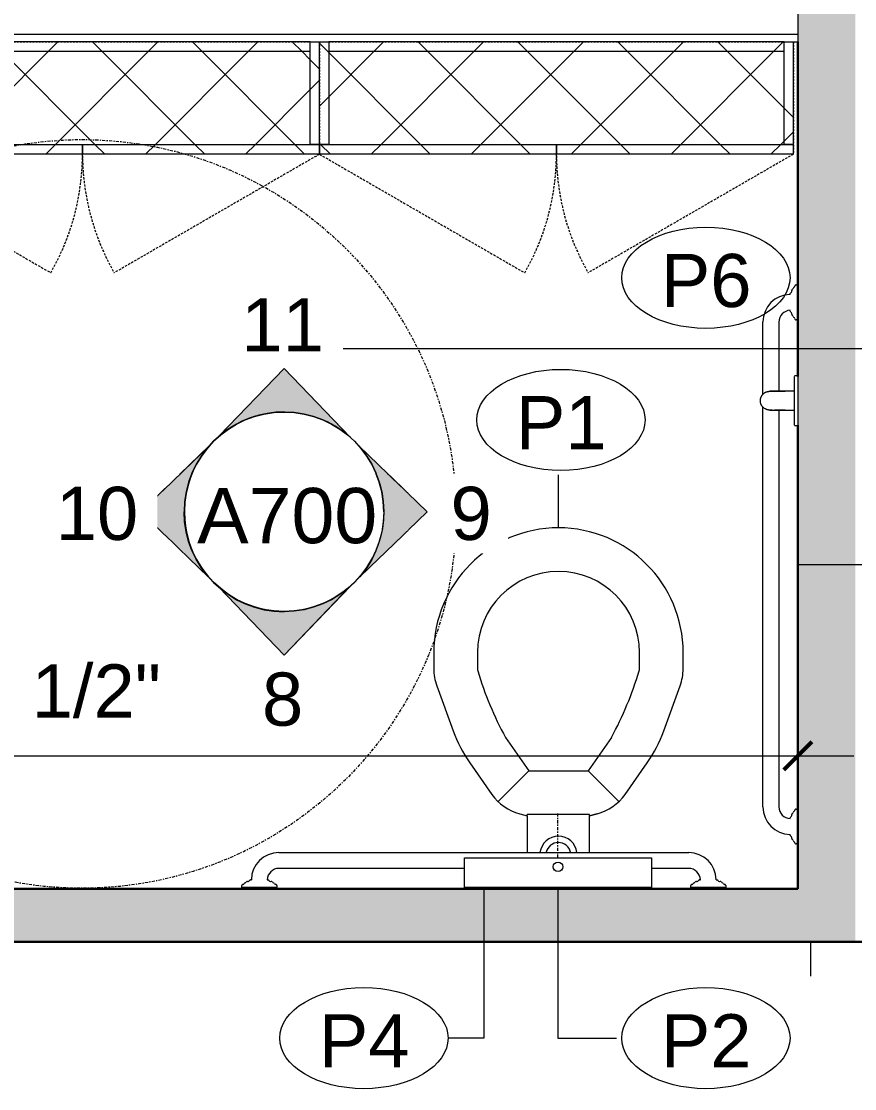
# Model space of a CAD drawing. Header units: inches. Extents: x 889 to 2667, y -546 to 1725.
# Drawn here: x 2364.2 to 2431, y 1172.3 to 1257.8 of the extents above; entities that cross this region are included whole.
import ezdxf

# ---------------------------------------------------------------- set-up
doc = ezdxf.new("R2010")
doc.units = ezdxf.units.IN
doc.header["$MEASUREMENT"] = 0
for name, pattern in [('Center 1_4_', [0.53125, 0.25, -0.09375, 0.09375, -0.09375]), ('Dash', [0.25, 0.125, -0.125]), ('Hidden', [0.28125, 0.1875, -0.09375])]:
    doc.linetypes.add(name, pattern=pattern)
for name, color, linetype, lineweight in [('A-ANNO-DIMS', 211, 'Continuous', 9), ('A-ANNO-DIMS-48', 211, 'Continuous', 9), ('A-AREA-IDEN', 2, 'Continuous', 9), ('A-DETL', 90, 'Continuous', 9), ('A-WALL', 113, 'Continuous', 13), ('A-WALL-PATT', 111, 'Continuous', 18), ('G-ANNO-SYMB', 111, 'Continuous', 9), ('I-FURN', 30, 'Continuous', 9), ('I-WALL', 2, 'Continuous', 18), ('P-SANR-FIXT', 6, 'Continuous', 9), ('P-SANR-FIXT-IDEN', 2, 'Continuous', 9), ('Q-CASE', 31, 'Continuous', 9), ('Q-CASE-HDLN', 31, 'Dash', 9)]:
    doc.layers.add(name, color=color, linetype=linetype, lineweight=lineweight)
doc.styles.add('Arial', font='arial.ttf', dxfattribs={"height": 4.425898})
doc.styles.add('Swis721 Lt BT_2', font='swissl.ttf', dxfattribs={"height": 4.257319})
doc.dimstyles.new('OTJ_-_3_32__Linear__1_2__Tolerance_1', dxfattribs={"dimscale": 12, "dimtxt": 4.5, "dimasz": 0.1875, "dimexe": 0.375, "dimexo": 0.25, "dimgap": 0.25, "dimtad": 1, "dimdec": 1, "dimrnd": 0.5, "dimzin": 3, "dimdsep": 46, "dimlunit": 4, "dimtxsty": 'Swis721 Lt BT_2', "dimblk1": 'OBLIQUE', "dimblk2": 'OBLIQUE', "dimsah": 1, "dimcen": 0.09, "dimdle": 0.375, "dimazin": 0, "dimtfac": 1, "dimtdec": 4, "dimtix": 1, "dimtmove": 2, "dimatfit": 3, "dimfxl": 1, "dimtvp": 1, "dimfrac": 2, "dimtolj": 1, "dimtzin": 0, "dimarcsym": 2})
pattern_1 = [(45, (2496.684, -1258.523), (-4.006467, 4.006467), []), (135, (2496.684, -1258.523), (-4.006467, -4.006467), [])]
pattern_2 = [(45, (2458.684, -1258.523), (-4.006467, 4.006467), []), (135, (2458.684, -1258.523), (-4.006467, -4.006467), [])]

# ---------------------------------------------------------------- blocks, each defined once
blk = doc.blocks.new('P-Grab_Bar-42in - 42 INCH-3757786-FIRST FLOOR CONSTRUCTION')
at = {"layer": 'I-FURN'}
for p, q in [((3.428, 1235.922), (3.428, 1235.99)), ((3.899, 1236.686), (4.038, 1236.686)), ((3.428, 1234.582), (3.428, 1234.65)), ((1.251, 1227.909), (1.251, 1233.716)), ((2.52, 1233.71), (2.52, 1228.156)), ((4.038, 1233.886), (3.899, 1233.886)), ((1.251, 1194.859), (1.251, 1226.914)), ((2.52, 1226.662), (2.52, 1194.858)), ((3.428, 1193.922), (3.428, 1193.99)), ((3.899, 1194.686), (4.038, 1194.686)), ((3.428, 1192.582), (3.428, 1192.649)), ((4.038, 1191.886), (3.899, 1191.886))]:
    blk.add_line(p, q, dxfattribs=at)
for centre, radius, start, end in [((3.461, 1233.712), 2.211, 90.8636, 179.88562), ((3.46, 1235.992), 0.0327, 122.27043, 183.24641), ((3.305, 1236.238), 0.259, 302.27043, 359.73518), ((3.661, 1236.25), 0.0983, 122.18184, 187.82574), ((3.581, 1236.429), 0.0998, 286.01609, 349.98952), ((3.777, 1236.413), 0.0975, 119.15404, 180.84887), ((3.707, 1236.595), 0.0984, 282.95652, 357.04565), ((3.899, 1236.593), 0.0934, 90, 182.00079), ((3.466, 1233.705), 0.946, 92.3393, 179.6607), ((3.46, 1234.58), 0.0327, 176.76754, 237.7339), ((3.305, 1234.334), 0.259, 0.2661, 57.7339), ((3.661, 1234.322), 0.0983, 172.17935, 237.82065), ((3.581, 1234.143), 0.0998, 10.01169, 73.98831), ((3.777, 1234.159), 0.0975, 179.15321, 240.84679), ((3.707, 1233.978), 0.0984, 2.95497, 77.04503), ((3.899, 1233.979), 0.0934, 178, 270), ((3.461, 1194.859), 2.21, 180, 269.14454), ((3.466, 1194.867), 0.946, 180.57652, 267.65888), ((3.46, 1193.992), 0.0327, 122.26024, 183.21355), ((3.305, 1194.238), 0.259, 302.26024, 359.73216), ((3.661, 1194.25), 0.0983, 122.17598, 187.81376), ((3.581, 1194.429), 0.0998, 286.00573, 349.98668), ((3.777, 1194.413), 0.0975, 119.15209, 180.84397), ((3.707, 1194.595), 0.0984, 282.95288, 357.04419), ((3.899, 1194.593), 0.0934, 90, 181.99894), ((3.46, 1192.58), 0.0327, 176.78645, 237.73976), ((3.305, 1192.334), 0.259, 0.26784, 57.73976), ((3.661, 1192.322), 0.0983, 172.18624, 237.82402), ((3.581, 1192.143), 0.0998, 10.01332, 73.99427), ((3.777, 1192.159), 0.0975, 179.15603, 240.84791), ((3.707, 1191.978), 0.0984, 2.95581, 77.04712), ((3.899, 1191.979), 0.0934, 178.00106, 270)]:
    blk.add_arc(centre, radius, start, end, dxfattribs=at)
blk = doc.blocks.new('P-Grab_Bar-36in - 36 INCH-3759717-FIRST FLOOR CONSTRUCTION')
at = {"layer": 'I-FURN'}
for p, q in [((-37.563, 1191.198), (-4.706, 1191.198)), ((-22.687, 1189.929), (-37.564, 1189.929)), ((-4.711, 1189.929), (-7.687, 1189.929)), ((-39.84, 1189.021), (-39.773, 1189.021)), ((-38.499, 1189.021), (-38.432, 1189.021)), ((-3.84, 1189.021), (-3.772, 1189.021)), ((-2.5, 1189.021), (-2.432, 1189.021)), ((-40.536, 1188.411), (-40.536, 1188.55)), ((-37.736, 1188.411), (-40.536, 1188.411)), ((-37.736, 1188.55), (-37.736, 1188.411)), ((-4.536, 1188.411), (-4.536, 1188.55)), ((-1.736, 1188.411), (-4.536, 1188.411)), ((-1.736, 1188.55), (-1.736, 1188.411))]:
    blk.add_line(p, q, dxfattribs=at)
for centre, radius, start, end in [((-37.563, 1188.988), 2.21, 90, 179.14454), ((-4.71, 1188.988), 2.211, 0.8636, 89.88562), ((-37.554, 1188.983), 0.946, 90.57652, 177.65888), ((-4.717, 1188.983), 0.946, 2.3393, 89.6607), ((-40.279, 1188.868), 0.0998, 280.01332, 343.99427), ((-40.1, 1188.788), 0.0983, 82.18624, 147.82402), ((-40.088, 1189.144), 0.259, 270.26784, 327.73976), ((-39.841, 1188.989), 0.0327, 86.78645, 147.73976), ((-38.43, 1188.989), 0.0327, 32.26024, 93.21355), ((-38.184, 1189.144), 0.259, 212.26024, 269.73216), ((-38.171, 1188.788), 0.0983, 32.17598, 97.81376), ((-37.992, 1188.868), 0.0998, 196.00573, 259.98668), ((-4.279, 1188.868), 0.0998, 280.01169, 343.98831), ((-4.1, 1188.788), 0.0983, 82.17935, 147.82065), ((-4.088, 1189.144), 0.259, 270.2661, 327.7339), ((-3.841, 1188.989), 0.0327, 86.76754, 147.7339), ((-2.43, 1188.989), 0.0327, 32.27043, 93.24641), ((-2.184, 1189.144), 0.259, 212.27043, 269.73518), ((-2.171, 1188.788), 0.0983, 32.18184, 97.82574), ((-1.992, 1188.868), 0.0998, 196.01609, 259.98952), ((-40.442, 1188.55), 0.0934, 88.00106, 180), ((-40.444, 1188.742), 0.0984, 272.95581, 347.04712), ((-40.263, 1188.672), 0.0975, 89.15603, 150.84791), ((-38.008, 1188.672), 0.0975, 29.15209, 90.84397), ((-37.827, 1188.742), 0.0984, 192.95288, 267.04419), ((-37.829, 1188.55), 0.0934, 0, 91.99894), ((-4.442, 1188.55), 0.0934, 88, 180), ((-4.444, 1188.742), 0.0984, 272.95497, 347.04503), ((-4.263, 1188.672), 0.0975, 89.15321, 150.84679), ((-2.008, 1188.672), 0.0975, 29.15404, 90.84887), ((-1.827, 1188.742), 0.0984, 192.95652, 267.04565), ((-1.829, 1188.55), 0.0934, 0, 92.00079)]:
    blk.add_arc(centre, radius, start, end, dxfattribs=at)
blk = doc.blocks.new('P-Seat_Cover_Dispenser - P-Seat_Cover_Dispenser-2689002-FIRST FLOOR CONSTRUCTION')
at = {"layer": 'P-SANR-FIXT'}
for p, q in [((-22.687, 1188.411), (-22.687, 1190.786)), ((-22.687, 1190.786), (-7.687, 1190.786)), ((-7.687, 1190.786), (-7.687, 1188.411)), ((-7.687, 1188.411), (-22.687, 1188.411))]:
    blk.add_line(p, q, dxfattribs=at)
blk.add_ellipse((-15.181, 1190.064), major_axis=(-0.391, 0), ratio=0.967919, dxfattribs=at)
blk = doc.blocks.new('P-Toilet-Commercial-Wall-2D - 15_ Seat Height-4829282-FIRST FLOOR CONSTRUCTION')
at = {"layer": 'P-SANR-FIXT'}
for p, q in [((5.941, 21.062), (5.941, 19.768)), ((9.441, 21.062), (9.441, 19.768)), ((22.441, 19.768), (22.441, 21.062)), ((25.941, 19.768), (25.941, 21.062)), ((6.182, 18.4), (7.498, 14.785)), ((24.384, 14.785), (25.7, 18.4)), ((11.691, 14.246), (13.558, 11.578)), ((20.191, 14.246), (18.324, 11.578)), ((8.824, 12.238), (10.6, 9.702)), ((21.283, 9.702), (23.058, 12.238)), ((13.558, 11.578), (11.098, 9.118)), ((13.558, 11.578), (18.324, 11.578)), ((18.324, 11.578), (20.784, 9.118)), ((12.841, 8.133), (13.441, 7.972)), ((13.441, 7.972), (13.441, 8.078)), ((18.441, 8.078), (13.441, 8.078)), ((13.441, 7.972), (13.441, 5.037)), ((18.441, 7.972), (19.041, 8.133)), ((19.041, 8.133), (18.441, 7.972)), ((18.441, 7.972), (18.441, 8.078)), ((18.441, 5.037), (18.441, 7.972)), ((13.441, 2.25), (13.441, 2.125)), ((14.941, 2.25), (14.941, 2.125)), ((16.941, 2.25), (16.941, 2.125)), ((18.441, 2.125), (18.441, 2.25))]:
    blk.add_line(p, q, dxfattribs=at)
for centre, radius, start, end in [((15.941, 21.062), 10, 90, 180), ((15.941, 21.062), 10, 360, 90), ((15.941, 21.062), 6.5, 360, 180), ((9.941, 19.768), 4, 180, 200), ((10.184, 19.811), 0.744, 183.30075, 196.69925), ((21.698, 19.811), 0.744, 343.30075, 356.69925), ((21.941, 19.768), 4, 340, 360), ((36.79, 27.792), 28.521, 196.69925, 208.3573), ((-4.908, 27.792), 28.521, 331.6427, 343.30075), ((17.835, 18.547), 11, 200, 215), ((14.048, 18.547), 11, 325, 340), ((13.876, 11.996), 4, 215, 255), ((18.006, 11.996), 4, 285, 325), ((15.941, 4.839), 1.5, 8.08328, 171.91672), ((15.941, 4.839), 1, 12.5986, 167.4014)]:
    blk.add_arc(centre, radius, start, end, dxfattribs=at)
blk = doc.blocks.new('CW Cupbd Ohead - 23_5_h x 13 7_8_d - 2 Doors - No Handle - 1 Shelf-V3-FIRST FLOOR CONSTRUCTION')
at = {"layer": 'Q-CASE'}
h = blk.add_hatch(dxfattribs=at)
h.set_pattern_fill('FP_12', color=256, style=0, pattern_type=2)
h.set_pattern_definition(pattern_1)
h.paths.add_polyline_path([(1.995, -10.575), (2.745, -10.575), (2.745, -2.362), (1.995, -2.362), (1.995, -6.351)], flags=0)
h = blk.add_hatch(dxfattribs=at)
h.set_pattern_fill('FP_12', color=256, style=0, pattern_type=2)
h.set_pattern_definition(pattern_1)
h.paths.add_polyline_path([(25.521, -3.112), (39.245, -3.112), (39.245, -2.362), (2.745, -2.362), (2.745, -3.112)], flags=0)
h = blk.add_hatch(dxfattribs=at)
h.set_pattern_fill('FP_12', color=256, style=0, pattern_type=2)
h.set_pattern_definition(pattern_1)
h.paths.add_polyline_path([(39.995, -10.575), (39.995, -2.362), (39.245, -2.362), (39.245, -10.575)], flags=0)
h = blk.add_hatch(dxfattribs=at)
h.set_pattern_fill('FP_12', color=256, style=0, pattern_type=2)
h.set_pattern_definition(pattern_1)
h.paths.add_polyline_path([(39.245, -10.575), (39.245, -3.112), (2.745, -3.112), (2.745, -10.575), (25.521, -10.575)], flags=0)
h = blk.add_hatch(dxfattribs=at)
h.set_pattern_fill('FP_12', color=256, style=0, pattern_type=2)
h.set_pattern_definition(pattern_1)
h.paths.add_polyline_path([(1.995, -11.362), (20.995, -11.362), (20.995, -10.575), (1.995, -10.575)], flags=0)
h = blk.add_hatch(dxfattribs=at)
h.set_pattern_fill('FP_12', color=256, style=0, pattern_type=2)
h.set_pattern_definition(pattern_1)
h.paths.add_polyline_path([(25.521, -11.362), (39.995, -11.362), (39.995, -10.575), (20.995, -10.575), (20.995, -11.362)], flags=0)
for p, q in [((1.995, -2.362), (2.745, -2.362)), ((1.995, -10.575), (1.995, -2.362)), ((2.745, -2.362), (2.745, -10.575)), ((39.245, -2.362), (2.745, -2.362)), ((39.245, -2.362), (39.995, -2.362)), ((39.245, -10.575), (39.245, -2.362)), ((39.995, -10.575), (39.995, -2.362)), ((2.745, -3.112), (39.245, -3.112)), ((1.995, -10.575), (20.995, -10.575)), ((1.995, -10.575), (1.995, -11.362)), ((2.745, -10.575), (1.995, -10.575)), ((20.995, -11.362), (20.995, -10.575)), ((20.995, -10.575), (39.995, -10.575)), ((20.995, -10.575), (20.995, -11.362)), ((39.995, -10.575), (39.245, -10.575)), ((39.995, -11.362), (39.995, -10.575)), ((20.995, -11.362), (1.995, -11.362)), ((39.995, -11.362), (20.995, -11.362))]:
    blk.add_line(p, q, dxfattribs=at)
at = {"layer": 'Q-CASE', "linetype": 'Hidden'}
for p, q in [((1.995, -11.362), (18.45, -20.862)), ((39.995, -11.362), (23.541, -20.862))]:
    blk.add_line(p, q, dxfattribs=at)
for centre, start, end in [((1.995, -11.362), 330, 0.5), ((39.995, -11.362), 179.5, 210)]:
    blk.add_arc(centre, 19, start, end, dxfattribs=at)
at = {"layer": 'Q-CASE-HDLN'}
for p, q in [((1.995, -11.362), (1.995, -2.362)), ((1.995, -2.362), (39.995, -2.362)), ((39.995, -2.362), (39.995, -11.362)), ((39.995, -11.362), (1.995, -11.362))]:
    blk.add_line(p, q, dxfattribs=at)
blk = doc.blocks.new('CW Cupbd Ohead - 23_5_h x 13 7_8_d - 2 Doors - No Handle - 1 Shelf-V4-FIRST FLOOR CONSTRUCTION')
at = {"layer": 'Q-CASE'}
h = blk.add_hatch(dxfattribs=at)
h.set_pattern_fill('FP_13', color=256, style=0, pattern_type=2)
h.set_pattern_definition(pattern_2)
h.paths.add_polyline_path([(2.745, -10.575), (2.745, -2.362), (1.995, -2.362), (1.995, -10.575)], flags=0)
h = blk.add_hatch(dxfattribs=at)
h.set_pattern_fill('FP_13', color=256, style=0, pattern_type=2)
h.set_pattern_definition(pattern_2)
h.paths.add_polyline_path([(39.245, -3.112), (39.245, -2.362), (2.745, -2.362), (2.745, -3.112), (34.106, -3.112)], flags=0)
h = blk.add_hatch(dxfattribs=at)
h.set_pattern_fill('FP_13', color=256, style=0, pattern_type=2)
h.set_pattern_definition(pattern_2)
h.paths.add_polyline_path([(39.245, -10.575), (39.995, -10.575), (39.995, -2.362), (39.245, -2.362), (39.245, -6.351)], flags=0)
h = blk.add_hatch(dxfattribs=at)
h.set_pattern_fill('FP_13', color=256, style=0, pattern_type=2)
h.set_pattern_definition(pattern_2)
h.paths.add_polyline_path([(39.245, -10.575), (39.245, -3.112), (2.745, -3.112), (2.745, -10.575), (34.106, -10.575)], flags=0)
h = blk.add_hatch(dxfattribs=at)
h.set_pattern_fill('FP_13', color=256, style=0, pattern_type=2)
h.set_pattern_definition(pattern_2)
h.paths.add_polyline_path([(20.995, -11.362), (20.995, -10.575), (1.995, -10.575), (1.995, -11.362), (11.158, -11.362)], flags=0)
h = blk.add_hatch(dxfattribs=at)
h.set_pattern_fill('FP_13', color=256, style=0, pattern_type=2)
h.set_pattern_definition(pattern_2)
h.paths.add_polyline_path([(37.558, -11.362), (39.995, -11.362), (39.995, -10.575), (20.995, -10.575), (20.995, -11.362), (34.106, -11.362)], flags=0)
for p, q in [((1.995, -2.362), (2.745, -2.362)), ((1.995, -10.575), (1.995, -2.362)), ((2.745, -2.362), (2.745, -10.575)), ((39.245, -2.362), (2.745, -2.362)), ((39.245, -2.362), (39.995, -2.362)), ((39.245, -10.575), (39.245, -2.362)), ((39.995, -10.575), (39.995, -2.362)), ((2.745, -3.112), (39.245, -3.112)), ((1.995, -10.575), (20.995, -10.575)), ((1.995, -10.575), (1.995, -11.362)), ((2.745, -10.575), (1.995, -10.575)), ((20.995, -11.362), (20.995, -10.575)), ((20.995, -10.575), (39.995, -10.575)), ((20.995, -10.575), (20.995, -11.362)), ((39.995, -10.575), (39.245, -10.575)), ((39.995, -11.362), (39.995, -10.575)), ((20.995, -11.362), (1.995, -11.362)), ((39.995, -11.362), (20.995, -11.362))]:
    blk.add_line(p, q, dxfattribs=at)
at = {"layer": 'Q-CASE', "linetype": 'Hidden'}
for p, q in [((1.995, -11.362), (18.45, -20.862)), ((39.995, -11.362), (23.541, -20.862))]:
    blk.add_line(p, q, dxfattribs=at)
for centre, start, end in [((1.995, -11.362), 330, 0.5), ((39.995, -11.362), 179.5, 210)]:
    blk.add_arc(centre, 19, start, end, dxfattribs=at)
at = {"layer": 'Q-CASE-HDLN'}
for p, q in [((1.995, -11.362), (1.995, -2.362)), ((1.995, -2.362), (39.995, -2.362)), ((39.995, -2.362), (39.995, -11.362)), ((39.995, -11.362), (1.995, -11.362))]:
    blk.add_line(p, q, dxfattribs=at)
blk = doc.blocks.new('P-Grab_Bar_18in_Vertical - 18 INCH-3762424-FIRST FLOOR CONSTRUCTION')
at = {"layer": 'P-SANR-FIXT'}
for p, q in [((-0.75, 1), (-0.75, 0.25)), ((-0.75, 1), (-0.75, 0.25)), ((0.75, 0.25), (0.75, 1)), ((0.75, 0.25), (0.75, 1)), ((-2, 0.25), (-2, 0)), ((-2, 0.25), (-2, 0)), ((-1.95, 0.25), (0, 0.25)), ((-1.95, 0.25), (-1.95, 0.25)), ((0, 0.25), (1.95, 0.25)), ((1.95, 0.25), (1.95, 0.25)), ((2, 0), (2, 0.25)), ((2, 0), (2, 0.25)), ((0, 0), (-1.95, 0)), ((1.95, 0), (0, 0))]:
    blk.add_line(p, q, dxfattribs=at)
at = {"layer": 'P-SANR-FIXT', "flags": 128}
for points in [[(-0.75, 2.25), (-0.749, 2.28), (-0.748, 2.31), (-0.745, 2.34), (-0.74, 2.369), (-0.735, 2.399), (-0.729, 2.428), (-0.721, 2.457), (-0.712, 2.486), (-0.702, 2.514), (-0.691, 2.542), (-0.679, 2.569), (-0.665, 2.596), (-0.651, 2.623), (-0.635, 2.648), (-0.619, 2.673), (-0.602, 2.698)], [(-0.583, 2.722), (-0.564, 2.745), (-0.544, 2.767), (-0.523, 2.788), (-0.501, 2.808), (-0.478, 2.828), (-0.454, 2.847), (-0.43, 2.864), (-0.405, 2.881), (-0.38, 2.897), (-0.353, 2.911), (-0.327, 2.925), (-0.3, 2.938), (-0.272, 2.949), (-0.244, 2.959), (-0.215, 2.969), (-0.186, 2.977), (-0.157, 2.983), (-0.127, 2.989), (-0.098, 2.994), (-0.068, 2.997), (-0.038, 2.999), (-0.008, 3)], [(0, 3), (0.03, 2.999), (0.06, 2.998), (0.09, 2.995), (0.119, 2.99), (0.149, 2.985), (0.178, 2.979), (0.207, 2.971), (0.236, 2.962), (0.264, 2.952), (0.292, 2.941), (0.319, 2.929), (0.346, 2.915), (0.373, 2.901), (0.398, 2.885), (0.423, 2.869), (0.448, 2.852), (0.472, 2.833), (0.495, 2.814), (0.517, 2.794), (0.538, 2.773), (0.558, 2.751), (0.578, 2.728), (0.597, 2.704), (0.614, 2.68), (0.631, 2.655), (0.647, 2.63), (0.661, 2.603), (0.675, 2.577), (0.688, 2.55), (0.699, 2.522), (0.709, 2.494), (0.719, 2.465), (0.727, 2.436), (0.733, 2.407), (0.739, 2.377), (0.744, 2.348), (0.747, 2.318), (0.749, 2.288), (0.75, 2.258), (0.75, 2.25)], [(-0.75, 2.25), (-0.75, 2.249), (-0.75, 2.246), (-0.75, 2.241), (-0.75, 2.234), (-0.75, 2.225), (-0.75, 2.214), (-0.75, 2.201), (-0.75, 2.187), (-0.75, 2.17), (-0.75, 2.151), (-0.75, 2.131), (-0.75, 2.109), (-0.75, 2.085), (-0.75, 2.059), (-0.75, 2.032), (-0.75, 2.003), (-0.75, 1.972), (-0.75, 1.94), (-0.75, 1.906), (-0.75, 1.871), (-0.75, 1.834), (-0.75, 1.796), (-0.75, 1.757), (-0.75, 1.717), (-0.75, 1.675), (-0.75, 1.633), (-0.75, 1.589), (-0.75, 1.545), (-0.75, 1.499), (-0.75, 1.453), (-0.75, 1.406), (-0.75, 1.358), (-0.75, 1.31), (-0.75, 1.262), (-0.75, 1.212), (-0.75, 1.163), (-0.75, 1.113), (-0.75, 1.063), (-0.75, 1.013), (-0.75, 1)], [(-0.75, 2.052), (-0.75, 2.078), (-0.75, 2.102), (-0.75, 2.125), (-0.75, 2.146), (-0.75, 2.165), (-0.75, 2.182), (-0.75, 2.198), (-0.75, 2.211), (-0.75, 2.222), (-0.75, 2.232), (-0.75, 2.239), (-0.75, 2.245), (-0.75, 2.248), (-0.75, 2.25), (-0.75, 2.25)], [(-0.75, 1), (-0.75, 1.05), (-0.75, 1.1), (-0.75, 1.15), (-0.75, 1.199), (-0.75, 1.248), (-0.75, 1.297), (-0.75, 1.345), (-0.75, 1.393), (-0.75, 1.44), (-0.75, 1.487), (-0.75, 1.532), (-0.75, 1.577), (-0.75, 1.621), (-0.75, 1.664), (-0.75, 1.706), (-0.75, 1.746), (-0.75, 1.786), (-0.75, 1.824), (-0.75, 1.86)], [(0.75, 1), (0.75, 1.05), (0.75, 1.1), (0.75, 1.15), (0.75, 1.199), (0.75, 1.248), (0.75, 1.297), (0.75, 1.345), (0.75, 1.393), (0.75, 1.44), (0.75, 1.487), (0.75, 1.532), (0.75, 1.577), (0.75, 1.621), (0.75, 1.664), (0.75, 1.706), (0.75, 1.746), (0.75, 1.786), (0.75, 1.824), (0.75, 1.861), (0.75, 1.897), (0.75, 1.931), (0.75, 1.963), (0.75, 1.995), (0.75, 2.024), (0.75, 2.052), (0.75, 2.078), (0.75, 2.102), (0.75, 2.125), (0.75, 2.146), (0.75, 2.165), (0.75, 2.182), (0.75, 2.198), (0.75, 2.211), (0.75, 2.222), (0.75, 2.232), (0.75, 2.239), (0.75, 2.245), (0.75, 2.248), (0.75, 2.25), (0.75, 2.25)], [(0.75, 2.25), (0.75, 2.249), (0.75, 2.246), (0.75, 2.241), (0.75, 2.234), (0.75, 2.225), (0.75, 2.214), (0.75, 2.201), (0.75, 2.187), (0.75, 2.17), (0.75, 2.151), (0.75, 2.131), (0.75, 2.109), (0.75, 2.085), (0.75, 2.059), (0.75, 2.032), (0.75, 2.003), (0.75, 1.972), (0.75, 1.94), (0.75, 1.906), (0.75, 1.871), (0.75, 1.834), (0.75, 1.796), (0.75, 1.757), (0.75, 1.717), (0.75, 1.675), (0.75, 1.633), (0.75, 1.589), (0.75, 1.545), (0.75, 1.499), (0.75, 1.453), (0.75, 1.406), (0.75, 1.358), (0.75, 1.31), (0.75, 1.262), (0.75, 1.212), (0.75, 1.163), (0.75, 1.113), (0.75, 1.063), (0.75, 1.013), (0.75, 1)]]:
    blk.add_lwpolyline(points, dxfattribs=at)
blk = doc.blocks.new('DIMBLOCK8-FIRST FLOOR CONSTRUCTION')
at = {"layer": 'A-ANNO-DIMS-48'}
for p, q in [((2311.69, 1197.539), (2311.69, 1203.448)), ((2426.414, 1197.539), (2426.414, 1203.448)), ((2307.19, 1198.948), (2430.914, 1198.948)), ((2311.69, 1198.948), (2311.69, 1197.539)), ((2426.414, 1198.948), (2426.414, 1197.539))]:
    blk.add_line(p, q, dxfattribs=at)
at = {"layer": 'A-ANNO-DIMS-48', "lineweight": 50}
for p, q in [((2311.69, 1198.948), (2312.815, 1200.073)), ((2426.414, 1198.948), (2427.539, 1200.073)), ((2311.69, 1198.948), (2310.565, 1197.823)), ((2426.414, 1198.948), (2425.289, 1197.823))]:
    blk.add_line(p, q, dxfattribs=at)
at = {"layer": 'A-ANNO-DIMS-48', "color": 0, "insert": (2350.296, 1206.278), "char_height": 4.25732, "width": 28.02857, "attachment_point": 1, "line_spacing_factor": 1.00667, "style": 'Swis721 Lt BT_2'}
blk.add_mtext('9\' - 6 1/2"', dxfattribs=at)
blk = doc.blocks.new('_Oblique')
at = {"color": 0, "linetype": 'ByBlock', "lineweight": -2}
blk.add_line((-0.5, -0.5), (0.5, 0.5), dxfattribs=at)
blk = doc.blocks.new('Elevation - Filled Arrow 2-347888-FIRST FLOOR CONSTRUCTION')
at = {"layer": 'G-ANNO-SYMB'}
blk.add_circle((0, 0), 0.1664, dxfattribs=at)
blk = doc.blocks.new('Elevation - Filled Arrow-151867-FIRST FLOOR CONSTRUCTION')
at = {"layer": 'G-ANNO-SYMB'}
h = blk.add_hatch(color=256, dxfattribs=at)
edge = h.paths.add_edge_path(flags=0)
edge.add_line((0, 0.2393), (0.1103, 0.1247))
edge.add_arc((-0.0002, -0.0002), 0.1667, 48.498, 130.5571)
edge.add_line((-0.1085, 0.1265), (0, 0.2393))
for p, q in [((0, 0.2393), (-0.1085, 0.1265)), ((-0.1084, 0.1266), (0, 0.2393)), ((0, 0.2393), (-0.1084, 0.1266)), ((0, 0.2393), (0.11, 0.1249)), ((0.1103, 0.1247), (0, 0.2393))]:
    blk.add_line(p, q, dxfattribs=at)
blk.add_arc((-0.0002, -0.0002), 0.1667, 48.498, 130.5571, dxfattribs=at)
blk.add_ellipse((-0.0002, -0.0001), major_axis=(-0.1667, 0), ratio=0.999376, start_param=3.141593, end_param=6.283185, dxfattribs=at)
blk = doc.blocks.new('Plumbing Equipment Tag - Standard-3394155-FIRST FLOOR CONSTRUCTION')
at = {"layer": 'P-SANR-FIXT-IDEN'}
blk.add_ellipse((-0.0499, 0.0037), major_axis=(-0.1406, 0), ratio=0.600473, dxfattribs=at)

msp = doc.modelspace()

# ---------------------------------------------------------------- hatches: boundary and pattern name
at = {"layer": 'A-WALL-PATT', "lineweight": 9}
msp.add_hatch(color=7, dxfattribs=at).paths.add_polyline_path([(2431.039, 1184.036), (2431.039, 1259.911), (2426.414, 1259.911), (2426.414, 1184.036)], flags=0)
h = msp.add_hatch(dxfattribs=at)
h.set_pattern_fill('FP_2', color=256, style=0, pattern_type=2)
h.set_pattern_definition([(0, (2422.376, 0), (15.36, 3.84), [0.634, -10.886, 0.634, -10.886, -61.44]), (0, (2422.376, 0), (15.36, 3.84), [-23.04, 0.634, -22.406, 0.634, -10.886, -26.88]), (0, (2422.376, 0), (15.36, 3.84), [-57.6, 0.634, -7.046, 0.634, -18.566]), (120, (2428.136, 1.92), (-11.005538, 11.38215), [0.634, -10.886, 0.634, -10.886, -61.44]), (120, (2428.136, 1.92), (-11.005538, 11.38215), [-23.04, 0.634, -22.406, 0.634, -10.886, -26.88]), (120, (2428.136, 1.92), (-11.005538, 11.38215), [-57.6, 0.634, -7.046, 0.634, -18.566]), (240, (2430.056, 9.6), (-4.354462, -15.22215), [0.634, -10.886, 0.634, -10.886, -61.44]), (240, (2430.056, 9.6), (-4.354462, -15.22215), [-23.04, 0.634, -22.406, 0.634, -10.886, -26.88]), (240, (2430.056, 9.6), (-4.354462, -15.22215), [-57.6, 0.634, -7.046, 0.634, -18.566])])
h.paths.add_polyline_path([(2425.315, 1256.161), (2426.414, 1256.161), (2426.414, 1256.786), (2342.565, 1256.786), (2342.565, 1256.161), (2420.175, 1256.161)], flags=0)
h = msp.add_hatch(color=7, dxfattribs=at)
h.paths.add_polyline_path([(2327.005, 1184.036), (2426.414, 1184.036), (2426.414, 1188.286), (2362.94, 1188.286), (2362.94, 1188.19), (2362.881, 1188.131), (2361.915, 1188.131), (2361.905, 1184.641), (2361.824, 1184.502), (2361.685, 1184.422), (2361.605, 1184.411), (2346.896, 1184.422), (2346.756, 1184.502), (2346.676, 1184.642), (2346.665, 1184.722), (2346.665, 1188.131), (2345.749, 1188.131), (2345.69, 1188.19), (2345.69, 1188.286), (2002.815, 1188.286), (2002.815, 1184.036), (2303.713, 1184.036)], flags=0)
h.paths.add_polyline_path([(1966.815, 1184.036), (1966.815, 1188.286), (1958.315, 1188.286), (1958.106, 1184.728), (1958.94, 1184.036)], flags=0)

# ---------------------------------------------------------------- linework, layer by layer
at = {"layer": 'A-AREA-IDEN'}
msp.add_line((2386.827, 1231.592), (2438.097, 1231.592), dxfattribs=at)
at = {"layer": 'A-DETL', "linetype": 'Center 1_4_', "lineweight": 18}
msp.add_line((2407.19, 1190.786), (2407.19, 1194.364), dxfattribs=at)
at = {"layer": 'A-DETL', "lineweight": 18}
msp.add_line((2427.44, 1184.036), (2427.44, 1181.286), dxfattribs=at)
at = {"layer": 'A-DETL', "linetype": 'Center 1_4_', "lineweight": 18}
msp.add_circle((2369.021, 1218.336), 30, dxfattribs=at)
at = {"layer": 'A-WALL', "color": 55, "lineweight": 18}
msp.add_line((2426.414, 1259.911), (2426.414, 1256.161), dxfattribs=at)
at = {"layer": 'A-WALL', "lineweight": 18}
msp.add_line((2311.065, 1256.786), (2426.414, 1256.786), dxfattribs=at)
at = {"layer": 'A-WALL', "color": 135, "lineweight": 30}
for p, q in [((2426.414, 1256.161), (2426.414, 1229.361)), ((2426.414, 1225.461), (2426.414, 1188.286)), ((2426.414, 1184.036), (2503.19, 1184.036))]:
    msp.add_line(p, q, dxfattribs=at)
at = {"layer": 'I-WALL'}
msp.add_line((2426.065, 1256.161), (2426.414, 1256.161), dxfattribs=at)
at = {"layer": 'I-WALL', "color": 135, "lineweight": 30}
for p, q in [((2426.414, 1188.286), (2362.94, 1188.286)), ((2002.815, 1184.036), (2426.414, 1184.036))]:
    msp.add_line(p, q, dxfattribs=at)
at = {"layer": 'P-SANR-FIXT-IDEN'}
for p, q in [((2407.227, 1217.224), (2407.221, 1221.466)), ((2426.414, 1214.286), (2435.826, 1214.286)), ((2401.241, 1188.411), (2401.241, 1176.333)), ((2407.19, 1188.411), (2407.19, 1176.333)), ((2401.241, 1176.333), (2398.38, 1176.333)), ((2407.19, 1176.333), (2411.887, 1176.333))]:
    msp.add_line(p, q, dxfattribs=at)

# ---------------------------------------------------------------- block references
at = {"layer": 'G-ANNO-SYMB', "xscale": 47.99999999999997, "yscale": 47.99999999999997, "zscale": 47.99999999999997}
msp.add_blockref('Elevation - Filled Arrow 2-347888-FIRST FLOOR CONSTRUCTION', (2385.225, 1218.51), dxfattribs=at)
at = {"layer": 'P-SANR-FIXT'}
for name, p in [('P-Grab_Bar-42in - 42 INCH-3757786-FIRST FLOOR CONSTRUCTION', (2422.376, 0)), ('P-Toilet-Commercial-Wall-2D - 15_ Seat Height-4829282-FIRST FLOOR CONSTRUCTION', (2391.286, 1186.161)), ('P-Grab_Bar-36in - 36 INCH-3759717-FIRST FLOOR CONSTRUCTION', (2422.376, 0)), ('P-Seat_Cover_Dispenser - P-Seat_Cover_Dispenser-2689002-FIRST FLOOR CONSTRUCTION', (2422.376, 0))]:
    msp.add_blockref(name, p, dxfattribs=at)
at = {"layer": 'P-SANR-FIXT', "rotation": 89.9999999999998}
msp.add_blockref('P-Grab_Bar_18in_Vertical - 18 INCH-3762424-FIRST FLOOR CONSTRUCTION', (2426.414, 1227.411), dxfattribs=at)
at = {"layer": 'P-SANR-FIXT-IDEN', "xscale": 47.99999999999997, "yscale": 47.99999999999997, "zscale": 47.99999999999997}
for p in [(2421.441, 1237.081), (2394.021, 1176.153), (2421.441, 1176.153)]:
    msp.add_blockref('Plumbing Equipment Tag - Standard-3394155-FIRST FLOOR CONSTRUCTION', p, dxfattribs=at)
at = {"layer": 'Q-CASE'}
for name, p in [('CW Cupbd Ohead - 23_5_h x 13 7_8_d - 2 Doors - No Handle - 1 Shelf-V3-FIRST FLOOR CONSTRUCTION', (2348.069, 1258.523)), ('CW Cupbd Ohead - 23_5_h x 13 7_8_d - 2 Doors - No Handle - 1 Shelf-V4-FIRST FLOOR CONSTRUCTION', (2386.069, 1258.523))]:
    msp.add_blockref(name, p, dxfattribs=at)

# ---------------------------------------------------------------- texts
at = {"layer": 'P-SANR-FIXT-IDEN', "char_height": 4.2573, "width": 8.1, "attachment_point": 2, "line_spacing_factor": 1.00667, "style": 'Swis721 Lt BT_2'}
for s, insert in [('P6', (2419.067, 1239.171)), ('P1', (2407.445, 1227.777)), ('P4', (2391.647, 1178.242)), ('P2', (2419.067, 1178.242))]:
    msp.add_mtext(s, dxfattribs=dict(at, insert=insert))

# ---------------------------------------------------------------- dimensions: what is measured, and where the dimension line sits
at = {"layer": 'A-ANNO-DIMS'}
dim = msp.add_linear_dim(base=(2426.414, 1198.948), p1=(2311.69, 1200.539), p2=(2426.414, 1200.539), dimstyle='OTJ_-_3_32__Linear__1_2__Tolerance_1', override={"dimpost": '<>', "dimfxl": 114.724609}, dxfattribs=at)
dim.commit()
dim.dimension.update_dxf_attribs({"geometry": 'DIMBLOCK8-FIRST FLOOR CONSTRUCTION', "text_midpoint": (2364.31, 1203.44), "dimtype": 160})

# ---------------------------------------------------------------- next in the draw order: texts
at = {"layer": 'G-ANNO-SYMB', "attachment_point": 2, "bg_fill": 3, "box_fill_scale": 1.25, "bg_fill_color": 0, "bg_fill_transparency": 0}
for s, insert, char_height, width, line_spacing_factor, style in [('A700', (2385.477, 1220.417), 4.4259, 17.226, 0.938532, 'Arial'), ('9', (2400.225, 1220.508), 4.257, 3.78, 1.00667, 'Swis721 Lt BT_2')]:
    msp.add_mtext(s, dxfattribs=dict(at, insert=insert, char_height=char_height, width=width, line_spacing_factor=line_spacing_factor, style=style))

# ---------------------------------------------------------------- next in the draw order: block references
at = {"layer": 'G-ANNO-SYMB', "xscale": 47.99999999999997, "yscale": 47.99999999999997, "zscale": 47.99999999999997}
msp.add_blockref('Elevation - Filled Arrow-151867-FIRST FLOOR CONSTRUCTION', (2385.225, 1218.51), dxfattribs=at)
at = {"layer": 'G-ANNO-SYMB', "xscale": 47.99999999999997, "yscale": 47.99999999999997, "zscale": 47.99999999999997, "rotation": 89.99999999999933}
msp.add_blockref('Elevation - Filled Arrow-151867-FIRST FLOOR CONSTRUCTION', (2385.225, 1218.51), dxfattribs=at)
at = {"layer": 'G-ANNO-SYMB', "extrusion": (0, 0, -1), "xscale": 47.99999999999997, "yscale": 47.99999999999997, "zscale": 47.99999999999997}
for rotation in [90.0000000000005, 180]:
    msp.add_blockref('Elevation - Filled Arrow-151867-FIRST FLOOR CONSTRUCTION', (-2385.225, 1218.51), dxfattribs=dict(at, rotation=rotation))
at = {"layer": 'P-SANR-FIXT-IDEN', "xscale": 47.99999999999997, "yscale": 47.99999999999997, "zscale": 47.99999999999997}
msp.add_blockref('Plumbing Equipment Tag - Standard-3394155-FIRST FLOOR CONSTRUCTION', (2409.819, 1225.688), dxfattribs=at)

# ---------------------------------------------------------------- next in the draw order: texts
at = {"layer": 'G-ANNO-SYMB', "attachment_point": 2, "line_spacing_factor": 1.00667, "style": 'Swis721 Lt BT_2', "bg_fill": 3, "box_fill_scale": 1.25, "bg_fill_color": 0, "bg_fill_transparency": 0}
for s, insert, char_height, width in [('11', (2385.109, 1235.625), 4.2573, 7.56), ('10', (2370.224, 1220.508), 4.2573, 7.56), ('8', (2385.109, 1205.624), 4.257, 3.78)]:
    msp.add_mtext(s, dxfattribs=dict(at, insert=insert, char_height=char_height, width=width))

doc.saveas('drawing.dxf')
